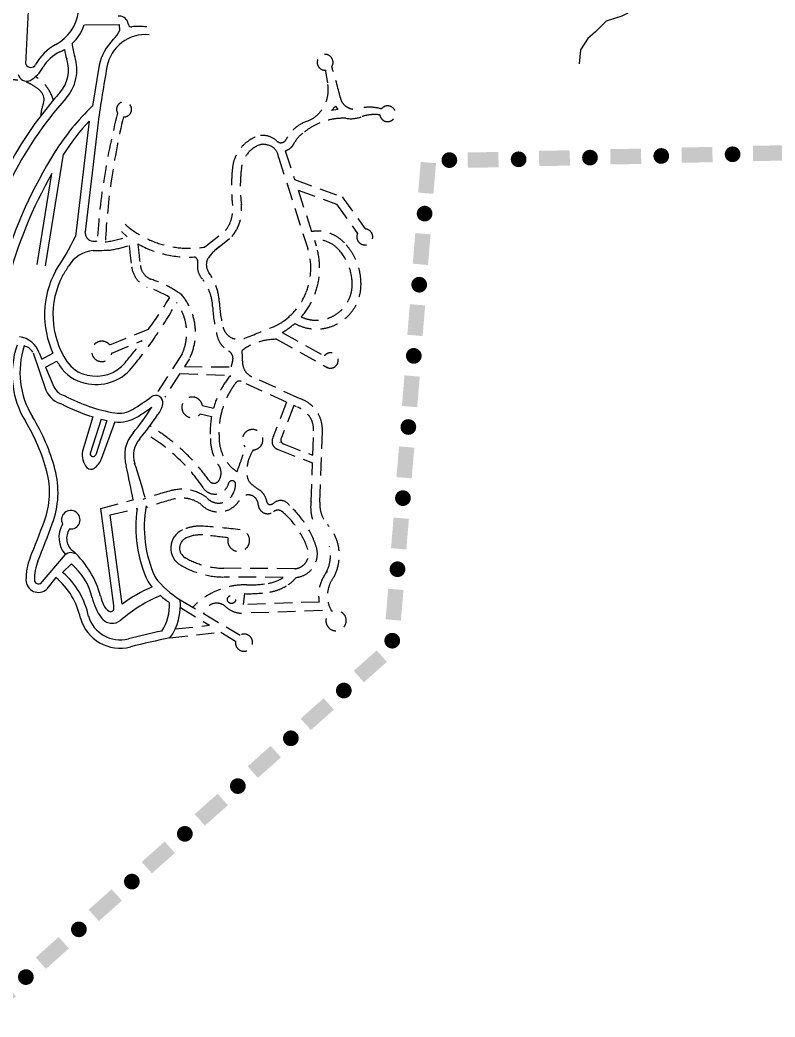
# Model space of a CAD drawing. Extents: x 578289 to 593263, y 7501070 to 7511782.
# Drawn here: x 585824 to 587624, y 7501374 to 7503750 of the extents above; entities that cross this region are included whole.
import ezdxf

# ---------------------------------------------------------------- set-up
doc = ezdxf.new("R2010")
doc.units = 0
doc.header["$LTSCALE"] = 170
doc.header["$MEASUREMENT"] = 0
doc.linetypes.add('HIDDEN', pattern=[0.375, 0.25, -0.125])
for name, color, linetype in [('LIMITE-PROJETO', 1, 'CONTINUOUS'), ('PROJECAO', 7, 'HIDDEN'), ('RIO', 4, 'CONTINUOUS'), ('RUA', 7, 'CONTINUOUS')]:
    doc.layers.add(name, color=color, linetype=linetype)

# ---------------------------------------------------------------- blocks, each defined once
blk = doc.blocks.new('R')
at = {"layer": 'LIMITE-PROJETO', "const_width": 18.7}
blk.add_lwpolyline([(-75.2, 0.3, 1), (-93.9, 0.4, 1)], format="xyb", close=True, dxfattribs=at)
at = {"layer": 'LIMITE-PROJETO'}
blk.add_solid([(36.9, 17.7), (36.6, -18.8), (-36.4, 18.3), (-36.6, -18.3)], dxfattribs=at)

msp = doc.modelspace()

# ---------------------------------------------------------------- linework, layer by layer
at = {"layer": 'LIMITE-PROJETO', "const_width": 18.7}
for points in [[(586846.7, 7503407.1, 1), (586848.3, 7503425.7, 1)], [(586704.4, 7502264.8, 1), (586718.4, 7502277.2, 1)]]:
    msp.add_lwpolyline(points, format="xyb", close=True, dxfattribs=at)
at = {"layer": 'LIMITE-PROJETO'}
for points in [[(586809.6, 7503335.9), (586773.2, 7503339), (586815.7, 7503409), (586779.3, 7503412)], [(586643.8, 7502171.7), (586619.5, 7502199), (586698.6, 7502220.4), (586674.3, 7502247.7)]]:
    msp.add_solid(points, dxfattribs=at)
at = {"layer": 'PROJECAO'}
for p, q in [((586567, 7503535), (586576.2, 7503545.3)), ((586576.2, 7503545.3), (586582, 7503536.7)), ((586582, 7503536.7), (586567, 7503535)), ((586456.3, 7503438.3), (586478.7, 7503369.9)), ((586440.4, 7503423.2), (586510.1, 7503205.6)), ((586478.7, 7503369.9), (586591.9, 7503328.9)), ((586487, 7503344.6), (586578.7, 7503311.4)), ((586487, 7503344.6), (586519.4, 7503246)), ((586578.7, 7503311.4), (586628.9, 7503241.5)), ((586591.9, 7503328.9), (586646.9, 7503252.3)), ((586066.4, 7503246.5), (586079.5, 7503233.3)), ((586264.8, 7503209.3), (586315.3, 7503250.1)), ((586290.7, 7503203.2), (586329.5, 7503234.6)), ((586525.8, 7503225.7), (586530.1, 7503212)), ((586038.1, 7502976), (586130.8, 7503013.8)), ((586449.3, 7503005.7), (586549.7, 7502950)), ((586043.5, 7502956.6), (586115.8, 7502986.1)), ((586435.6, 7502989.3), (586556.1, 7502922.4)), ((586210.7, 7502954.5), (586151.7, 7502863.1)), ((586355, 7502929.2), (586353.8, 7502962.9)), ((586228.3, 7502943.1), (586216.2, 7502924.3)), ((586205.3, 7502907.4), (586169.4, 7502851.7)), ((586205.3, 7502907.4), (586325.8, 7502903.1)), ((586216.2, 7502924.3), (586327.3, 7502923.3)), ((586459.6, 7502839.3), (586351.1, 7502889)), ((586492.1, 7502847.5), (586376.6, 7502900.4)), ((586259, 7502831.3), (586285.3, 7502824.9)), ((586459.6, 7502839.3), (586427.2, 7502755)), ((586476.7, 7502831.4), (586446.5, 7502752.8)), ((586483.3, 7502828.4), (586476.7, 7502831.4)), ((586254.1, 7502811.8), (586280.8, 7502805.2)), ((586521.9, 7502712.8), (586524, 7502771.3)), ((586539, 7502601.1), (586545, 7502770.6)), ((586452.2, 7502739.9), (586521.9, 7502712.8)), ((586439.9, 7502726.5), (586521.3, 7502695)), ((586518, 7502601.9), (586521.3, 7502695)), ((586017.2, 7502585.8), (586096, 7502607.2)), ((586039.4, 7502570.7), (586103.6, 7502586.4)), ((586478.9, 7502442.5), (586310.5, 7502443.7)), ((586451.2, 7502421.7), (586310.3, 7502422.7)), ((586356.8, 7502357.3), (586360.2, 7502383.1)), ((586206, 7502368.6), (586348.8, 7502284.4)), ((586537.2, 7502363.2), (586356.8, 7502357.3)), ((586206.6, 7502350.1), (586275.6, 7502308)), ((586545, 7502342.7), (586362.2, 7502336.7)), ((586181.7, 7502277.5), (586303.1, 7502291.1)), ((586194.2, 7502298.9), (586275.6, 7502308)), ((586303.1, 7502291.1), (586338.1, 7502269.8))]:
    msp.add_line(p, q, dxfattribs=at)
msp.add_circle((586328.5, 7502369.2), 9.69, dxfattribs=at)
for centre, radius, start, end in [((586551.5, 7503649.4), 18.9, 325.8435, 271.7242), ((587054, 7503701.9), 506.9, 188.1001, 191.5358), ((585832.3, 7503394.2), 774.5, 12.7301, 18.4058), ((585808.9, 7503516.9), 90.5, 43.1165, 102.1972), ((585810.7, 7503532.7), 96.8, 15.9493, 58.5284), ((586477, 7503584.1), 82, 294.7901, 11.5358), ((585983.6, 7503513.5), 110.2, 159.52, 175.6851), ((586072.4, 7503537.4), 17.9, 265.3786, 210.0967), ((586621.6, 7503572.5), 34.7, 192.7301, 288.4477), ((586700.5, 7503526.9), 18.8, 188.7893, 141.6314), ((587660, 7503115.4), 1655.4, 165.5527, 176.25), ((586657.3, 7503435.5), 106.9, 74.5377, 103.3271), ((586669.1, 7503433), 92, 81.993, 109.9149), ((587697.9, 7503130.6), 1672.8, 166.5562, 176.8943), ((586537.6, 7503424.7), 89, 107.1831, 152.901), ((586594.9, 7503368.8), 147.3, 87.6187, 130.7137), ((586612.7, 7503588.6), 73.5, 260.7896, 289.9149), ((586403.6, 7503427.3), 47.7, 46.0113, 112.9241), ((586537.6, 7503424.7), 68, 124.8752, 152.901), ((586420, 7503388.7), 89.7, 112.9241, 173.2995), ((586420, 7503388.7), 68.7, 112.9241, 173.2995), ((586403.6, 7503427.3), 26.7, 70.6889, 112.9241), ((586408.3, 7503420.6), 32.2, 4.628, 82.5091), ((586446.3, 7503471.5), 13.7, 226.0113, 332.901), ((586446.3, 7503471.5), 34.7, 286.8565, 332.901), ((586719.7, 7503353.5), 391.4, 173.2995, 186.7005), ((586719.7, 7503353.5), 370.4, 173.2995, 186.7005), ((586251.2, 7503298.4), 80.2, 322.9721, 6.7005), ((586251.2, 7503298.4), 101.2, 322.0973, 6.7005), ((586227.3, 7503438.3), 232.1, 228.9198, 279.3053), ((586323.2, 7503242.4), 10, 308.9723, 322.0973), ((586532.9, 7503158.9), 88.2, 42.6835, 98.8286), ((586646, 7503233.3), 19, 154.5365, 87.2223), ((585971.9, 7503578.7), 361.8, 278.8488, 287.3078), ((585971.9, 7503578.7), 382.8, 280.233, 287.0921), ((588747.9, 7503504.6), 2679.5, 186.2499, 187.337), ((588747.9, 7503504.6), 2658.5, 186.2176, 187.337), ((586227.3, 7503438.3), 253.1, 241.1365, 272.7889), ((586370.6, 7503115.1), 118.9, 125.7488, 146.0099), ((586362.3, 7503158.8), 176.1, 318.7735, 17.5822), ((586532.9, 7503158.9), 67.2, 42.6835, 96.0599), ((586495.7, 7503120.9), 141.3, 358.562, 43.9647), ((586362.3, 7503158.8), 155.1, 305.525, 17.5822), ((586495.7, 7503120.9), 120.3, 358.562, 43.9647), ((586152.1, 7503170.3), 41.2, 187.337, 246.8854), ((586236.4, 7503174.2), 11.8, 349.3226, 74.2857), ((586292.8, 7503163.5), 45.7, 169.3226, 226.0529), ((586299.9, 7503167), 31.5, 152.4193, 211.9888), ((586152.1, 7503170.3), 62.2, 187.337, 246.8854), ((586164, 7503069.6), 135.8, 2.6234, 36.474), ((586055, 7502880.3), 264.9, 54.2008, 72.6495), ((586168.8, 7503062.4), 114.8, 2.6234, 36.474), ((586530.7, 7503120), 106.3, 240.9919, 358.562), ((586530.7, 7503120), 85.3, 245.0304, 358.562), ((586055, 7502880.3), 243.9, 58.8001, 72.6495), ((586100.7, 7503004.6), 141.9, 335.4953, 39.6634), ((585311.1, 7503569.5), 1014, 320.2275, 330.9447), ((585223.2, 7503678.2), 1124.8, 323.7946, 328.4044), ((586100.7, 7503004.6), 120.9, 335.4953, 36.8232), ((586593.9, 7503089.3), 294.6, 182.6234, 193.9818), ((586598.7, 7503082.1), 315.6, 182.6234, 193.9818), ((586384.4, 7503127.9), 117.1, 292.0645, 305.525), ((586362.3, 7503158.8), 176.1, 299.6113, 311.5956), ((586349.3, 7503011.4), 57.1, 185.5452, 240.6208), ((586345.5, 7503027.5), 38.5, 193.9818, 291.858), ((578724.3, 7522025.9), 20508.6, 291.85802, 292.06452), ((586019.4, 7502960.5), 24.3, 39.8279, 350.9086), ((585311.1, 7503569.5), 994, 320.2275, 324.06), ((586435.2, 7502850.6), 138.7, 89.8666, 125.9669), ((586310.9, 7502943.3), 21.1, 341.1135, 60.6208), ((586564.2, 7502938.8), 18.3, 238.4409, 142.5948), ((586437.4, 7502900), 112.6, 161.1135, 168.0423), ((586392.4, 7502934.7), 37.8, 188.3856, 245.3909), ((586491.8, 7502767.6), 214.3, 140.7829, 164.4943), ((586491.8, 7502767.6), 193.3, 142.2095, 184.0214), ((586346.9, 7502879.9), 10, 65.3909, 142.2095), ((586234.7, 7502827.1), 24.7, 9.8294, 321.7258), ((586466.7, 7502773.4), 78.4, 357.9677, 71.0849), ((586466.7, 7502773.4), 57.4, 357.9677, 71.0849), ((586491.8, 7502767.6), 214.3, 169.8734, 184.0214), ((585899.4, 7502387.3), 438.8, 35.0866, 59.342), ((585899.4, 7502387.3), 459.8, 35.0866, 59.342), ((586378.8, 7502750), 24.4, 273.3128, 223.7027), ((586393.9, 7502753.2), 115.9, 180.299, 216.5937), ((586393.9, 7502753.2), 94.9, 180.299, 216.5937), ((586444.9, 7502745.8), 19.9, 152.7129, 255.4303), ((586444.2, 7502744), 1, 158.9276, 248.8162), ((586455.8, 7502749.2), 10, 158.9276, 248.8162), ((585883.4, 7502859), 494.1, 338.057, 345.2476), ((586455.9, 7502674.9), 91.1, 146.1169, 186.3912), ((586372.6, 7502731.7), 65.1, 212.679, 241.7226), ((586269.8, 7502670.7), 33.8, 328.0033, 23.1935), ((586288.8, 7502653.9), 33.6, 205.3575, 345.6546), ((586286.6, 7502660.2), 14, 218.0183, 328.0033), ((586329.9, 7502643.4), 8.9, 22.5111, 165.6546), ((586290.8, 7502644.4), 47.4, 327.7934, 2.848), ((586397.3, 7502668.3), 32.2, 186.3912, 231.7504), ((586521, 7502825.2), 232, 231.7504, 237.3237), ((586395, 7501828.6), 827.2, 104.7159, 109.6356), ((586209.9, 7502533.3), 98.6, 52.9211, 104.7159), ((586297.7, 7502636.2), 37.3, 220.5604, 337.6584), ((586368, 7502594.2), 45.3, 140.1039, 142.0461), ((586368, 7502594.2), 24.3, 2.2411, 137.0309), ((586368, 7502594.2), 45.3, 9.8757, 52.1854), ((586395, 7501828.6), 806.2, 104.7159, 109.6356), ((586209.9, 7502533.3), 77.6, 54.3148, 104.7159), ((586297.7, 7502636.2), 58.3, 223.1718, 334.0912), ((586414.6, 7502596), 22.4, 182.2411, 307.7543), ((586420.5, 7502603.5), 8.05, 191.1089, 294.8387), ((586407.8, 7502631), 38.4, 294.8387, 305.2655), ((586445.3, 7502579.8), 25.2, 32.2862, 127.7568), ((586611.9, 7502588.6), 94.9, 171.4917, 200.9116), ((586610.1, 7502595.9), 71.3, 175.7761, 221.8966), ((586439.1, 7502564.4), 17.6, 40.8321, 127.7543), ((586318.7, 7502424.2), 202.2, 18.8038, 48.6116), ((586314, 7502424.3), 227.6, 18.3837, 47.8989), ((586474.8, 7502474.5), 110.5, 332.3629, 41.8966), ((586254.7, 7502439.3), 104.9, 86.3896, 114.2067), ((586254.7, 7502439.3), 83.9, 86.3896, 114.2067), ((586050.1, 7500390.8), 2142.4, 82.7578, 84.379), ((586020.6, 7499595.6), 2958.1, 83.6246, 85.3329), ((586345.4, 7502509.8), 26, 165.6593, 85.5167), ((586476.5, 7502477.9), 35.5, 273.7809, 18.8038), ((586476.5, 7502477.9), 56.5, 275.7118, 18.8038), ((586474.8, 7502474.5), 89.5, 332.3629, 13.4897), ((586311.8, 7502631.1), 187.4, 239.9181, 269.591), ((586311.8, 7502631.1), 208.4, 239.9181, 269.591), ((586629.3, 7502378.3), 93.3, 141.5652, 189.3192), ((586361.4, 7502230.3), 173.8, 88.9448, 136.0921), ((586370, 7502698.8), 294.8, 268.9448, 279.0317), ((586403.1, 7502490.7), 84.1, 279.0317, 304.8569), ((586403.1, 7502490.7), 105.1, 279.0317, 304.8569), ((586433.6, 7502455.9), 59.4, 299.8476, 324.7552), ((586629.3, 7502378.3), 72.3, 141.5652, 211.3415), ((586370, 7502698.8), 315.8, 268.2086, 279.0317), ((586293.1, 7502329.5), 31, 47.3917, 169.5155), ((586355.2, 7502397), 60.7, 227.3917, 276.6224), ((586577.5, 7502318.7), 24.2, 168.4416, 114.242), ((586358.3, 7502266.2), 20.5, 169.928, 117.4719)]:
    msp.add_arc(centre, radius, start, end, dxfattribs=at)
at = {"layer": 'RIO'}
msp.add_lwpolyline([(587628.1, 7503941.1), (587596, 7503934), (587559.4, 7503902.9), (587528.5, 7503879.9), (587505.1, 7503851.9), (587486.3, 7503835.6), (587438, 7503824.4), (587406.5, 7503826.9), (587384.1, 7503831), (587353.1, 7503831.4), (587310.9, 7503801.4), (587284.5, 7503773.3), (587258.6, 7503759.6), (587221, 7503747.3), (587196.1, 7503722.4), (587177.3, 7503706.6), (587160, 7503679.1), (587156.5, 7503646)], dxfattribs=at)
at = {"layer": 'RUA', "linetype": 'CONTINUOUS'}
for p, q in [((585838.1, 7503644.9), (585845.2, 7503787.8)), ((585977.7, 7503738.8), (586060.7, 7503739.8)), ((586060.7, 7503739.8), (586061.3, 7503724.3)), ((586013.1, 7503642.5), (585996.8, 7503544.8)), ((585989.6, 7503509.3), (585956.8, 7503234.4)), ((586010.5, 7503506.8), (585979.3, 7503245.8)), ((585884.9, 7503164.6), (585928.1, 7503430.5)), ((585865.1, 7503167.8), (585900.3, 7503384.3)), ((585855.9, 7502956.9), (585885.9, 7502868)), ((585870.3, 7502956.9), (585876.7, 7502942.2)), ((585876.7, 7502942.2), (585902.8, 7502956)), ((585885, 7502922.9), (585912.4, 7502937.3)), ((585885, 7502922.9), (585905.2, 7502876.3)), ((585997.9, 7502804.7), (585973.7, 7502722.5)), ((586017.9, 7502799.2), (585991.5, 7502717.3)), ((586031.6, 7502796.1), (586005.3, 7502714.2)), ((586050, 7502792.7), (586018.2, 7502703.3)), ((586048, 7502354.6), (586017.2, 7502585.8)), ((586067.8, 7502357.8), (586039.4, 7502570.7)), ((585932.4, 7502476.4), (585872.7, 7502406.6)), ((585932.4, 7502476.4), (585938.3, 7502480.6)), ((585938.3, 7502480.6), (585944.5, 7502482)), ((585944.5, 7502482), (585950.7, 7502480.6)), ((585950.7, 7502480.6), (585956.8, 7502479.1)), ((585925.9, 7502433.9), (585946.8, 7502454)), ((585909.8, 7502421.3), (585888.4, 7502394.2)), ((586047.9, 7502347.8), (586048, 7502354.6))]:
    msp.add_line(p, q, dxfattribs=at)
for centre, radius, start, end in [((585859.8, 7503784.6), 105.3, 298.2074, 352.1647), ((586061.5, 7503738.6), 20.9, 18.9334, 98.3548), ((585873, 7503774.8), 110.7, 313.1106, 341.0227), ((586034.5, 7503729.3), 49.5, 11.5906, 18.9334), ((586089.4, 7503740.6), 6.6, 191.5906, 286.5164), ((586105.8, 7503545.7), 189.2, 83.7774, 94.4047), ((586123.8, 7503621.8), 93.8, 84.695, 169.8761), ((586005.5, 7503749.4), 61.2, 312.5088, 335.777), ((585965, 7503588.3), 117.4, 118.2074, 151.7541), ((586075.4, 7503703.2), 127.1, 184.1525, 198.2898), ((586137.8, 7503614.4), 127.9, 135.362, 167.3174), ((585957.4, 7503592.6), 90.1, 115.1749, 150.0561), ((585873, 7503774.8), 110.7, 294.5786, 301.0875), ((586075.4, 7503703.2), 147.1, 189.0712, 198.2898), ((585858, 7503631.3), 101.9, 318.1584, 18.2898), ((585850.1, 7503650.6), 13.3, 205.0024, 329.9032), ((585858, 7503631.3), 81.9, 318.1584, 18.2898), ((585839.8, 7503624.8), 20.4, 191.4447, 295.4572), ((585809.8, 7503675.4), 79.1, 299.3412, 331.45), ((589562.5, 7503007.8), 3586.9, 169.8761, 172.0038), ((585856.2, 7503561.1), 25.7, 339.52, 43.1165), ((586586.2, 7502979.3), 895.6, 138.1584, 139.6355), ((586586.2, 7502979.3), 895.6, 139.6355, 168.6853), ((586586.2, 7502979.3), 875.6, 138.1584, 169.6371), ((586388.3, 7503134.2), 567.4, 133.6416, 148.0696), ((586388.3, 7503134.2), 547.4, 136.7499, 147.2257), ((586860, 7502840.3), 1123.2, 148.0696, 163.1535), ((586860, 7502840.3), 1103.2, 150.4545, 165.0381), ((586000.2, 7503244.1), 21, 175.5721, 263.2562), ((585212.3, 7503610.4), 834.1, 326.627, 333.2102), ((586001.8, 7503257), 34, 263.2562, 280.7219), ((586005.4, 7503125.6), 75.5, 94.871, 149.3212), ((585973, 7504782.6), 1582, 270.9428, 272.4244), ((585212.3, 7503610.4), 854.1, 326.627, 328.5012), ((586104.5, 7503047.7), 221.6, 152.0491, 204.4602), ((586104.5, 7503047.7), 201.6, 152.0491, 213.4361), ((586020.3, 7502905.7), 214.5, 161.1628, 211.3713), ((585815.4, 7502937.7), 58.1, 19.2007, 82.098), ((586024.8, 7502909.9), 200.5, 161.5197, 211.7121), ((585824.9, 7502938.4), 36.4, 33.3189, 74.4026), ((586104.5, 7503047.7), 221.6, 209.8926, 213.4361), ((585999.3, 7502978.3), 75.5, 213.4361, 258.1679), ((586006.4, 7502990.7), 89.3, 255.871, 320.2275), ((585999.3, 7502978.3), 95.5, 213.4361, 258.1679), ((586006.4, 7502990.7), 109.3, 255.871, 320.2275), ((585939.4, 7502891.1), 58.2, 203.4186, 258.04), ((585939.4, 7502891.1), 37.2, 203.4186, 258.04), ((586147.6, 7502838.1), 17.6, 351.5385, 125.838), ((586115.5, 7503196.6), 409.3, 241.7283, 253.297), ((586115.5, 7503196.6), 388.3, 241.7283, 260.3867), ((585639.6, 7503541.4), 850.1, 302.2185, 305.838), ((586117.9, 7502842.5), 47.5, 315.3008, 351.5385), ((586060.8, 7502873.1), 60.1, 260.3867, 302.2185), ((585754.8, 7503060.9), 449.1, 319.0108, 328.657), ((585639.6, 7503541.4), 871.1, 302.2185, 304.9314), ((585754.8, 7503060.9), 470.1, 319.0108, 327.604), ((585446, 7502555.5), 458.2, 15.0535, 31.3713), ((585446, 7502555.5), 478.2, 15.0535, 31.3713), ((586115.5, 7503196.6), 409.3, 256.1896, 258.166), ((586060.8, 7502873.1), 81.1, 262.3928, 302.2185), ((586155.8, 7502712.4), 82.1, 139.0108, 197.905), ((586155.8, 7502712.4), 61.1, 139.0108, 197.905), ((586016, 7502712.9), 43.4, 167.1954, 221.8768), ((585998.7, 7502717), 7.16, 177.7453, 336.8081), ((585972.7, 7502721.8), 49.1, 306.0429, 337.8801), ((582913.3, 7501664.8), 3346.4, 16.4404, 17.905), ((585701.8, 7502624.3), 193.2, 339.4245, 15.0535), ((585701.8, 7502624.3), 213.2, 339.4245, 15.0535), ((585993.7, 7502692.9), 13.4, 221.8768, 306.0429), ((582987.4, 7502010.2), 3163.5, 10.8546, 12.3562), ((585945.4, 7502559.3), 22.1, 262.4552, 208.6538), ((586410.2, 7502542), 309.8, 171.7604, 204.7152), ((586410.2, 7502542), 289.8, 170.0628, 204.3152), ((581644, 7504147.6), 4527.5, 338.2273, 339.4245), ((581644, 7504147.6), 4547.5, 338.2273, 339.4245), ((585978, 7502516.9), 60.9, 148.5589, 221.6323), ((585974, 7502515.2), 38.5, 144.8731, 235.8227), ((586231.1, 7502491.7), 47.4, 114.2067, 239.9181), ((586231.1, 7502491.7), 26.4, 114.2067, 239.9181), ((585799.3, 7502319), 224.6, 15.0882, 47.0324), ((585978.3, 7502416.4), 139.7, 158.2273, 180.3325), ((585978.3, 7502416.4), 119.7, 158.2273, 180.3325), ((585849, 7502338), 151.7, 13.2854, 49.8514), ((585805.8, 7502292.5), 185.5, 11.1397, 49.6354), ((585868.2, 7502415.7), 29.6, 180.3325, 313.298), ((585868.2, 7502415.7), 9.56, 180.3325, 313.298), ((585805.8, 7502292.5), 165.5, 11.1397, 51.0691), ((586313.3, 7502547.5), 228.6, 216.1903, 220.4135), ((586313.3, 7502547.5), 208.6, 216.7391, 239.0236), ((586296.1, 7502046.1), 386.4, 113.9477, 126.2242), ((586126.2, 7502403.5), 133.1, 193.2854, 215.6313), ((586126.2, 7502403.5), 113.1, 193.2854, 205.4894), ((586054.4, 7502369.9), 33.8, 203.6247, 238.4583), ((586303.2, 7502041.8), 366.4, 113.1635, 130.5554), ((586313.3, 7502547.5), 228.6, 227.5753, 234.5893), ((586068.1, 7502356.4), 112.9, 326.4225, 2.3991), ((586073.8, 7502355), 132.9, 324.3504, 5.8793), ((586040.5, 7502347.3), 7.39, 238.4583, 3.8266), ((586063.1, 7502351.9), 98.8, 196.0972, 284.4459), ((586063.1, 7502351.9), 78.8, 196.0972, 284.4459), ((586044.1, 7502344.6), 32.1, 215.6313, 310.5554), ((586505.3, 7500635.6), 1693.5, 101.6902, 104.4459), ((586505.3, 7500635.6), 1673.5, 101.1461, 104.4459)]:
    msp.add_arc(centre, radius, start, end, dxfattribs=at)

# ---------------------------------------------------------------- block references
at = {"layer": 'LIMITE-PROJETO'}
for p, rotation in [((587438, 7503428.6), 181.3482147182509), ((587607.9, 7503432.6), 181.3482147182509), ((586928.1, 7503416.6), 181.3482147182509), ((587098.1, 7503420.6), 181.3482147182509), ((587268, 7503424.6), 181.3482147182509), ((586781.8, 7503204.6), 265.6393917234402), ((586768.9, 7503035.1), 265.6393917234402), ((586756, 7502865.5), 265.6393917234402), ((586743, 7502696), 265.6393917234402), ((586730.1, 7502526.5), 265.6393917234402), ((586717.2, 7502357), 265.6393917234402), ((586533, 7502095.8), 222.0305318491145), ((586406.8, 7501982), 222.0305318491145), ((586280.5, 7501868.1), 222.0305318491145), ((586154.2, 7501754.3), 222.0305318491145), ((586027.9, 7501640.5), 222.0305318491145), ((585901.7, 7501526.7), 222.0305318491145), ((585775.4, 7501412.9), 222.0305318491145)]:
    msp.add_blockref('R', p, dxfattribs=dict(at, rotation=rotation))

doc.saveas('drawing.dxf')
